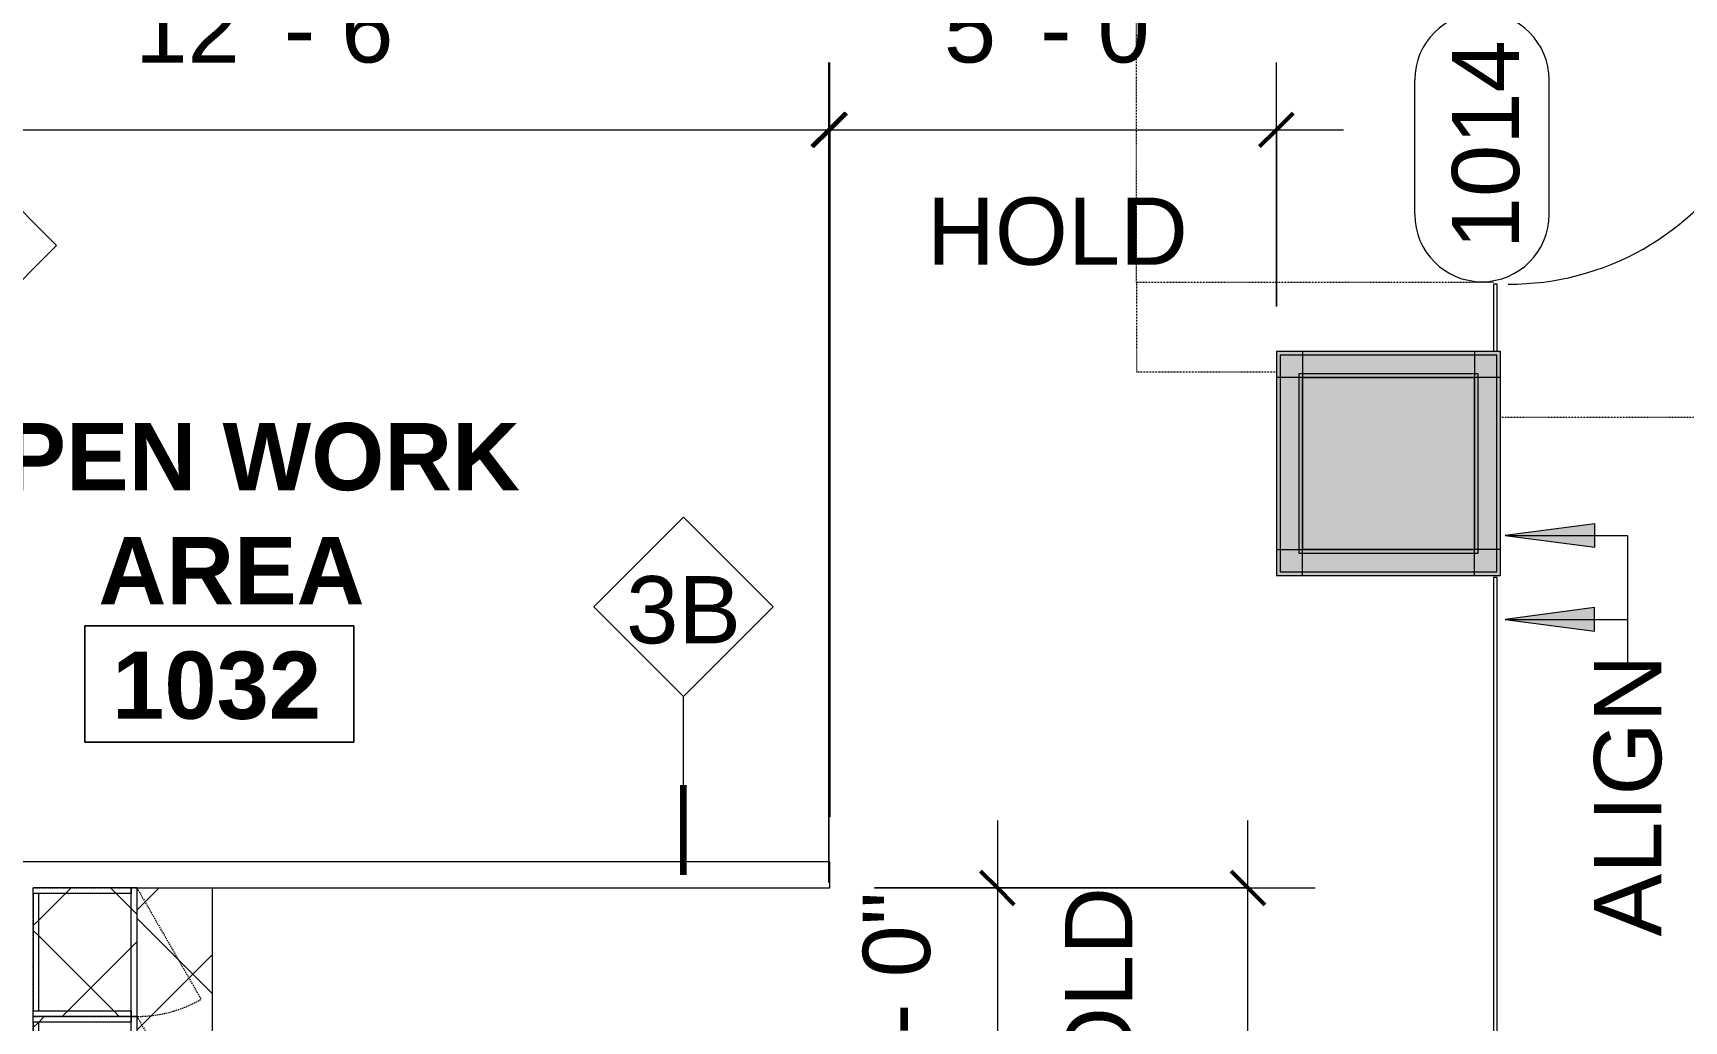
# Model space of a CAD drawing. Header units: inches. Extents: x 4757 to 6810, y 9919 to 10986.
# Drawn here: x 6319 to 6540, y 10606.7 to 10738.9 of the extents above; entities that cross this region are included whole.
import ezdxf

# ---------------------------------------------------------------- set-up
doc = ezdxf.new("R2010")
doc.units = ezdxf.units.IN
doc.header["$MEASUREMENT"] = 0
for name, pattern in [('Dash', [0.25, 0.125, -0.125]), ('Dash 1_32_', [0.0625, 0.03125, -0.03125]), ('Hidden', [0.28125, 0.1875, -0.09375])]:
    doc.linetypes.add(name, pattern=pattern)
for name, color, linetype, lineweight in [('A-ANNO-DIMS', 211, 'Continuous', 9), ('A-ANNO-DIMS-96', 211, 'Continuous', 9), ('A-AREA-IDEN', 2, 'Continuous', 9), ('A-DOOR', 31, 'Continuous', 13), ('A-DOOR-IDEN', 31, 'Continuous', 9), ('A-GENM', 13, 'Dash 1_32_', 9), ('A-WALL', 113, 'Continuous', 13), ('A-WALL-IDEN', 211, 'Continuous', 9), ('A-WALL-PATT', 111, 'Continuous', 13), ('Bb-col', 7, 'Continuous', 9), ('G-ANNO-TEXT', 231, 'Continuous', 9), ('I-WALL', 2, 'Continuous', 9), ('Q-CASE', 31, 'Continuous', 9), ('Q-CASE-HDLN', 31, 'Dash', 9), ('Rosslyn Plaza North_1777 North Kent St _W632_-09_dwg', 8, 'Continuous', 9)]:
    doc.layers.add(name, color=color, linetype=linetype, lineweight=lineweight)
doc.styles.add('Swis721 Lt BT', font='swissl.ttf', dxfattribs={"height": 9})
doc.styles.add('Swis721 Lt BT_B', font='', dxfattribs={"height": 9})
doc.styles.get('Swis721 Lt BT_B').set_extended_font_data('Swis721 Lt BT', bold=True)
doc.dimstyles.new('OTJ_-_3_32__Linear__1_2__Tolerance', dxfattribs={"dimscale": 12, "dimtxt": 9.497835, "dimasz": 0.375, "dimexe": 0.75, "dimexo": 0.5, "dimgap": 0.5, "dimtad": 1, "dimdec": 1, "dimrnd": 0.5, "dimzin": 3, "dimdsep": 46, "dimlunit": 4, "dimtxsty": 'Swis721 Lt BT', "dimblk1": 'OBLIQUE', "dimblk2": 'OBLIQUE', "dimsah": 1, "dimcen": 0.09, "dimdle": 0.75, "dimazin": 0, "dimtfac": 1, "dimtdec": 4, "dimtix": 1, "dimtmove": 0, "dimatfit": 3, "dimfxl": 1, "dimtvp": 1, "dimfrac": 2, "dimtolj": 1, "dimtzin": 0, "dimarcsym": 2})
pattern_1 = [(315, (-10570.85, 6316.623), (8.012227, 8.012227), []), (45, (-10570.85, 6316.623), (-8.012227, 8.012227), [])]
pattern_2 = [(315, (-10605.279, 6316.623), (8.012227, 8.012227), []), (45, (-10605.279, 6316.623), (-8.012227, 8.012227), [])]

# ---------------------------------------------------------------- blocks, each defined once
blk = doc.blocks.new('Door - Glass Single - Patch - Short Handle-8369361-Level XX  CONSTRUCTION')
at = {"layer": 'A-DOOR', "lineweight": 20}
for p, q in [((18, -3), (18, -2)), ((18, -2), (54, -2)), ((54, -2), (54, -3)), ((54, -3), (18, -3))]:
    blk.add_line(p, q, dxfattribs=at)
at = {"layer": 'A-DOOR', "lineweight": 9}
blk.add_arc((18, -2), 36, 179.5, 0, dxfattribs=at)
at = {"layer": 'A-GENM'}
for p, q in [((-17.81, 48.06), (-29.81, 48.06)), ((-29.81, 29.32), (-29.81, 48.06)), ((-17.81, 48.06), (18, 48.06)), ((-17.81, 0.25), (-17.81, 48.06)), ((18, 0.25), (18, 48.06)), ((17.97, 0.25), (18, 0.25)), ((-35.81, -0.68), (-35.81, -60.06)), ((17.97, -0.25), (18, -0.25)), ((18, -0.25), (18, -60.06)), ((-35.81, -60.06), (18, -60.06))]:
    blk.add_line(p, q, dxfattribs=at)
blk = doc.blocks.new('C-L SHAPE COUNTER TOP - C-L SHAPE COUNTER TOP-8417622-Level XX  CONSTRUCTION')
at = {"layer": 'Q-CASE'}
h = blk.add_hatch(dxfattribs=at)
h.set_pattern_fill('FP_8', color=256, style=0, pattern_type=2)
h.set_pattern_definition([(45, (-6318.985, -10507.289), (-8.012227, 8.012227), []), (135, (-6318.985, -10507.289), (-8.012227, -8.012227), [])])
h.paths.add_polyline_path([(13.88, 13.88), (103, 13.91), (103, 24), (24, 24), (24, 117.2), (13.88, 117.2), (13.88, 67.38), (16.81, 67.37), (20.29, 67.22), (20.54, 67.11), (20.65, 66.85), (20.8, 63.38), (20.8, 52.36), (20.65, 48.89), (20.54, 48.64), (20.28, 48.53), (16.76, 48.38), (13.88, 48.34), (13.88, 31.13)], flags=0)
h.paths.add_polyline_path([(13.13, 13.13), (13.88, 13.13), (13.88, 13.88), (13.13, 13.88)], flags=0)
h.paths.add_polyline_path([(17.3, 49.53), (17.84, 49.6), (18.35, 49.81), (18.78, 50.14), (19.12, 50.58), (19.33, 51.08), (19.4, 51.63), (19.4, 64.13), (19.33, 64.67), (19.12, 65.17), (18.77, 65.62), (18.35, 65.94), (17.84, 66.15), (17.3, 66.22), (13.88, 66.22), (13.88, 49.53), (16.81, 49.53)], flags=0)
for p, q in [((24, 24), (24, 117.2)), ((103, 24), (24, 24))]:
    blk.add_line(p, q, dxfattribs=at)
blk = doc.blocks.new('CW Cupbd Ohead - 37_h x 13 7_8_d - 2 Doors - 1 Shelf-8874264-Level XX  CONSTRUCTION')
at = {"layer": 'Q-CASE'}
h = blk.add_hatch(dxfattribs=at)
h.set_pattern_fill('FP_12', color=256, style=0, pattern_type=2)
h.set_pattern_definition(pattern_1)
h.paths.add_polyline_path([(2, -2.36), (2, -15.45), (2.75, -15.45), (2.75, -2.36)], flags=0)
h = blk.add_hatch(dxfattribs=at)
h.set_pattern_fill('FP_12', color=256, style=0, pattern_type=2)
h.set_pattern_definition(pattern_1)
h.paths.add_polyline_path([(2.75, -3.11), (35.67, -3.11), (35.67, -2.36), (2.75, -2.36)], flags=0)
h = blk.add_hatch(dxfattribs=at)
h.set_pattern_fill('FP_12', color=256, style=0, pattern_type=2)
h.set_pattern_definition(pattern_1)
h.paths.add_polyline_path([(2.75, -3.11), (2.75, -15.45), (35.67, -15.45), (35.67, -3.11), (3.08, -3.11)], flags=0)
h = blk.add_hatch(dxfattribs=at)
h.set_pattern_fill('FP_12', color=256, style=0, pattern_type=2)
h.set_pattern_definition(pattern_1)
h.paths.add_polyline_path([(35.67, -2.36), (35.67, -15.45), (36.42, -15.45), (36.42, -2.36)], flags=0)
h = blk.add_hatch(dxfattribs=at)
h.set_pattern_fill('FP_12', color=256, style=0, pattern_type=2)
h.set_pattern_definition(pattern_1)
h.paths.add_polyline_path([(2, -15.64), (2, -16.24), (19.21, -16.24), (19.21, -15.45), (2, -15.45)], flags=0)
h = blk.add_hatch(dxfattribs=at)
h.set_pattern_fill('FP_12', color=256, style=0, pattern_type=2)
h.set_pattern_definition(pattern_1)
h.paths.add_polyline_path([(19.21, -15.64), (19.21, -16.24), (36.42, -16.24), (36.42, -15.45), (19.21, -15.45)], flags=0)
for p, q in [((2, -2.36), (2.75, -2.36)), ((2, -15.45), (2, -2.36)), ((2.75, -2.36), (2.75, -15.45)), ((35.67, -2.36), (2.75, -2.36)), ((2.75, -3.11), (35.67, -3.11)), ((35.67, -2.36), (36.42, -2.36)), ((35.67, -15.45), (35.67, -2.36)), ((36.42, -15.45), (36.42, -2.36)), ((2, -15.45), (19.21, -15.45)), ((2, -15.45), (2, -16.24)), ((2.75, -15.45), (2, -15.45)), ((19.21, -16.24), (19.21, -15.45)), ((19.21, -15.45), (36.42, -15.45)), ((19.21, -15.45), (19.21, -16.24)), ((36.42, -15.45), (35.67, -15.45)), ((36.42, -16.24), (36.42, -15.45)), ((19.21, -16.24), (2, -16.24)), ((36.42, -16.24), (19.21, -16.24))]:
    blk.add_line(p, q, dxfattribs=at)
at = {"layer": 'Q-CASE', "linetype": 'Hidden'}
for p, q in [((2, -16.24), (16.9, -24.84)), ((36.42, -16.24), (21.52, -24.84))]:
    blk.add_line(p, q, dxfattribs=at)
for centre, start, end in [((2, -16.24), 330, 0.5), ((36.42, -16.24), 179.5, 210)]:
    blk.add_arc(centre, 17.21, start, end, dxfattribs=at)
at = {"layer": 'Q-CASE-HDLN'}
for p, q in [((2, -16.24), (2, -2.36)), ((2, -2.36), (36.42, -2.36)), ((36.42, -2.36), (36.42, -16.24)), ((36.42, -16.24), (2, -16.24))]:
    blk.add_line(p, q, dxfattribs=at)
blk = doc.blocks.new('CW Cupbd Ohead1 - 37_h x 13 7_8_d - 1 Door - 1 Shelf 2-8865399-Level XX  CONSTRUCTION')
at = {"layer": 'Q-CASE'}
h = blk.add_hatch(dxfattribs=at)
h.set_pattern_fill('FP_17', color=256, style=0, pattern_type=2)
h.set_pattern_definition(pattern_2)
h.paths.add_polyline_path([(2, -15.45), (2.75, -15.45), (2.75, -2.36), (2, -2.36)], flags=0)
h = blk.add_hatch(dxfattribs=at)
h.set_pattern_fill('FP_17', color=256, style=0, pattern_type=2)
h.set_pattern_definition(pattern_2)
h.paths.add_polyline_path([(2.75, -2.36), (2.75, -3.11), (18.46, -3.11), (18.46, -2.36)], flags=0)
h = blk.add_hatch(dxfattribs=at)
h.set_pattern_fill('FP_17', color=256, style=0, pattern_type=2)
h.set_pattern_definition(pattern_2)
h.paths.add_polyline_path([(2.75, -15.45), (18.46, -15.45), (18.46, -3.11), (2.75, -3.11)], flags=0)
h = blk.add_hatch(dxfattribs=at)
h.set_pattern_fill('FP_17', color=256, style=0, pattern_type=2)
h.set_pattern_definition(pattern_2)
h.paths.add_polyline_path([(18.46, -15.45), (19.21, -15.45), (19.21, -2.36), (18.46, -2.36)], flags=0)
h = blk.add_hatch(dxfattribs=at)
h.set_pattern_fill('FP_17', color=256, style=0, pattern_type=2)
h.set_pattern_definition(pattern_2)
h.paths.add_polyline_path([(2, -15.45), (2, -16.24), (19.21, -16.24), (19.21, -15.45)], flags=0)
for p, q in [((2, -2.36), (2.75, -2.36)), ((2, -15.45), (2, -2.36)), ((2.75, -2.36), (2.75, -15.45)), ((18.46, -2.36), (2.75, -2.36)), ((2.75, -3.11), (18.46, -3.11)), ((18.46, -2.36), (19.21, -2.36)), ((18.46, -15.45), (18.46, -2.36)), ((19.21, -15.45), (19.21, -2.36)), ((2, -15.45), (19.21, -15.45)), ((2, -15.45), (2, -16.24)), ((2.75, -15.45), (2, -15.45)), ((19.21, -15.45), (18.46, -15.45)), ((19.21, -16.24), (19.21, -15.45)), ((19.21, -16.24), (2, -16.24))]:
    blk.add_line(p, q, dxfattribs=at)
at = {"layer": 'Q-CASE', "linetype": 'Hidden'}
blk.add_line((19.21, -16.24), (4.3, -24.84), dxfattribs=at)
blk.add_arc((19.21, -16.24), 17.21, 179.5, 210, dxfattribs=at)
at = {"layer": 'Q-CASE-HDLN'}
for p, q in [((2, -16.24), (2, -2.36)), ((2, -2.36), (19.21, -2.36)), ((19.21, -2.36), (19.21, -16.24)), ((19.21, -16.24), (2, -16.24))]:
    blk.add_line(p, q, dxfattribs=at)
blk = doc.blocks.new('Rosslyn Plaza North_1777 North Kent St _W632_-09_dwg-6954577-Level XX  CONSTRUCTION')
at = {"layer": 'Bb-col', "flags": 128}
for points in [[(6485.92, 10666.79), (6514.92, 10666.79), (6514.92, 10695.79), (6485.92, 10695.79)], [(6488.42, 10669.29), (6512.42, 10669.29), (6512.42, 10693.29), (6488.42, 10693.29)]]:
    blk.add_lwpolyline(points, close=True, dxfattribs=at)
blk = doc.blocks.new('Room Tag - Room Name and Number-3379422-Level XX  CONSTRUCTION')
at = {"layer": 'A-AREA-IDEN'}
for p, q in [((-0.1881, -0.1636), (-0.1881, -0.0018)), ((-0.1881, -0.0018), (0.1869, -0.0018)), ((0.1869, -0.0018), (-0.1881, -0.0018)), ((-0.1881, -0.0018), (-0.1881, -0.1636)), ((0.1869, -0.0018), (0.1869, -0.1636)), ((0.1869, -0.1636), (0.1869, -0.0018)), ((0.1869, -0.1636), (-0.1881, -0.1636)), ((-0.1881, -0.1636), (0.1869, -0.1636))]:
    blk.add_line(p, q, dxfattribs=at)
blk = doc.blocks.new('Door Tag - Door Tag-41184-Level XX  CONSTRUCTION')
at = {"layer": 'A-DOOR-IDEN'}
for p, q in [((-0.09375, 0.09375), (0.09375, 0.09375)), ((-0.09375, -0.09375), (0.09375, -0.09375))]:
    blk.add_line(p, q, dxfattribs=at)
for centre, start, end in [((-0.09375, 0), 90, 270), ((0.09375, 0), 270, 90)]:
    blk.add_arc(centre, 0.09375, start, end, dxfattribs=at)
blk = doc.blocks.new('Wall Tag - 1_4_-62626-Level XX  CONSTRUCTION')
at = {"layer": 'A-WALL-IDEN'}
for p, q in [((-0.125, 0), (0, 0.125)), ((0, 0.125), (0.125, 0)), ((-0.125, 0), (0, -0.125)), ((0, -0.125), (0.125, 0))]:
    blk.add_line(p, q, dxfattribs=at)
blk = doc.blocks.new('DIMBLOCK3-Level XX  CONSTRUCTION')
at = {"layer": 'A-ANNO-DIMS-96'}
for p, q in [((6275.42, 10672.79), (6275.42, 10734.93)), ((6425.61, 10633.99), (6425.61, 10734.93)), ((6266.42, 10725.93), (6434.61, 10725.93)), ((6275.42, 10725.93), (6275.42, 10672.79)), ((6425.61, 10725.93), (6425.61, 10633.99))]:
    blk.add_line(p, q, dxfattribs=at)
at = {"layer": 'A-ANNO-DIMS-96', "lineweight": 50}
for p, q in [((6275.42, 10725.93), (6277.67, 10728.18)), ((6425.61, 10725.93), (6427.86, 10728.18)), ((6275.42, 10725.93), (6273.17, 10723.68)), ((6425.61, 10725.93), (6423.36, 10723.68))]:
    blk.add_line(p, q, dxfattribs=at)
at = {"layer": 'A-ANNO-DIMS-96', "color": 0, "insert": (6332.65, 10743.94), "char_height": 9, "width": 42.8759, "attachment_point": 1, "line_spacing_factor": 1.005062, "style": 'Swis721 Lt BT'}
blk.add_mtext('12\' - 6"', dxfattribs=at)
blk = doc.blocks.new('_Oblique')
at = {"color": 0, "linetype": 'ByBlock', "lineweight": -2}
blk.add_line((-0.5, -0.5), (0.5, 0.5), dxfattribs=at)
blk = doc.blocks.new('DIMBLOCK7-Level XX  CONSTRUCTION')
at = {"layer": 'A-ANNO-DIMS-96'}
for p, q in [((6425.48, 10625.22), (6425.48, 10734.93)), ((6485.42, 10702.29), (6485.42, 10734.93)), ((6416.48, 10725.93), (6494.42, 10725.93)), ((6425.48, 10725.93), (6425.48, 10625.22)), ((6485.42, 10725.93), (6485.42, 10702.29))]:
    blk.add_line(p, q, dxfattribs=at)
at = {"layer": 'A-ANNO-DIMS-96', "lineweight": 50}
for p, q in [((6425.48, 10725.93), (6427.73, 10728.18)), ((6485.42, 10725.93), (6487.67, 10728.18)), ((6425.48, 10725.93), (6423.23, 10723.68)), ((6485.42, 10725.93), (6483.17, 10723.68))]:
    blk.add_line(p, q, dxfattribs=at)
at = {"layer": 'A-ANNO-DIMS-96', "color": 0, "char_height": 9, "attachment_point": 1, "line_spacing_factor": 1.005062, "style": 'Swis721 Lt BT'}
for s, insert, width in [('5\' - 0"', (6440.9, 10743.94), 34.9159), ('HOLD', (6438.64, 10716.87), 40.3432)]:
    blk.add_mtext(s, dxfattribs=dict(at, insert=insert, width=width))
blk = doc.blocks.new('DIMBLOCK8-Level XX  CONSTRUCTION')
at = {"layer": 'A-ANNO-DIMS-96'}
for p, q in [((6448.06, 10633.49), (6448.06, 10579.49)), ((6431.61, 10624.49), (6457.06, 10624.49)), ((6448.06, 10624.49), (6431.61, 10624.49)), ((6431.48, 10588.49), (6457.06, 10588.49)), ((6448.06, 10588.49), (6431.48, 10588.49))]:
    blk.add_line(p, q, dxfattribs=at)
at = {"layer": 'A-ANNO-DIMS-96', "lineweight": 50}
for p, q in [((6448.06, 10624.49), (6445.81, 10626.74)), ((6448.06, 10624.49), (6450.31, 10622.24)), ((6448.06, 10588.49), (6445.81, 10590.74)), ((6448.06, 10588.49), (6450.31, 10586.24))]:
    blk.add_line(p, q, dxfattribs=at)
at = {"layer": 'A-ANNO-DIMS-96', "color": 0, "char_height": 9, "attachment_point": 1, "rotation": 90, "line_spacing_factor": 1.005062, "style": 'Swis721 Lt BT'}
for s, insert, width in [('3\' - 0"', (6430.04, 10591.94), 34.9159), ('HOLD', (6457.12, 10589.68), 40.3432)]:
    blk.add_mtext(s, dxfattribs=dict(at, insert=insert, width=width))
blk = doc.blocks.new('DIMBLOCK20-Level XX  CONSTRUCTION')
at = {"layer": 'A-ANNO-DIMS-96'}
for p, q in [((6481.61, 10498.29), (6481.61, 10633.49)), ((6431.61, 10624.49), (6490.61, 10624.49)), ((6481.61, 10624.49), (6431.61, 10624.49)), ((6369.73, 10507.29), (6490.61, 10507.29)), ((6481.61, 10507.29), (6369.73, 10507.29))]:
    blk.add_line(p, q, dxfattribs=at)
at = {"layer": 'A-ANNO-DIMS-96', "lineweight": 50}
for p, q in [((6481.61, 10624.49), (6479.36, 10626.74)), ((6481.61, 10624.49), (6483.86, 10622.24)), ((6481.61, 10507.29), (6479.36, 10509.54)), ((6481.61, 10507.29), (6483.86, 10505.04))]:
    blk.add_line(p, q, dxfattribs=at)
at = {"layer": 'A-ANNO-DIMS-96', "color": 0, "insert": (6463.59, 10551.34), "char_height": 9, "width": 34.9159, "attachment_point": 1, "rotation": 90, "line_spacing_factor": 1.005062, "style": 'Swis721 Lt BT'}
blk.add_mtext('9\' - 9"', dxfattribs=at)

msp = doc.modelspace()

# ---------------------------------------------------------------- hatches: boundary and pattern name
at = {"layer": 'A-WALL'}
msp.add_hatch(color=7, dxfattribs=at).paths.add_polyline_path([(6511.92, 10669.79), (6511.92, 10692.79), (6488.92, 10692.79), (6488.92, 10669.79)], flags=0)
at = {"layer": 'A-WALL-PATT', "lineweight": 9}
for points in [[(6485.42, 10666.29), (6488.92, 10666.29), (6488.92, 10696.29), (6485.42, 10696.29), (6485.42, 10667.55)], [(6511.92, 10692.79), (6511.92, 10696.29), (6488.92, 10696.29), (6488.92, 10692.79)], [(6511.92, 10669.79), (6515.42, 10669.79), (6515.42, 10696.29), (6511.92, 10696.29), (6511.92, 10692.79)], [(6515.42, 10666.29), (6515.42, 10669.79), (6488.92, 10669.79), (6488.92, 10666.29), (6511.92, 10666.29)]]:
    msp.add_hatch(color=7, dxfattribs=at).paths.add_polyline_path(points, flags=0)
at = {"layer": 'G-ANNO-TEXT'}
for points in [[(6516.06, 10671.64), (6528.06, 10670.07), (6528.06, 10673.22)], [(6516.02, 10660.41), (6528.02, 10658.83), (6528.02, 10661.99)]]:
    msp.add_hatch(color=7, dxfattribs=at).paths.add_polyline_path(points, flags=0)

# ---------------------------------------------------------------- linework, layer by layer
at = {"layer": 'A-WALL', "color": 55}
for p, q in [((6511.92, 10696.29), (6488.92, 10696.29)), ((6488.92, 10696.29), (6488.92, 10692.79)), ((6511.92, 10696.29), (6511.92, 10692.79)), ((6488.92, 10666.29), (6488.92, 10669.79)), ((6515.42, 10669.79), (6511.92, 10669.79))]:
    msp.add_line(p, q, dxfattribs=at)
at = {"layer": 'A-WALL'}
for p, q in [((6485.42, 10692.79), (6485.42, 10669.79)), ((6515.42, 10669.79), (6515.42, 10692.79)), ((6488.92, 10666.29), (6511.92, 10666.29))]:
    msp.add_line(p, q, dxfattribs=at)
at = {"layer": 'A-WALL', "lineweight": 9}
for p, q in [((6488.92, 10692.79), (6488.92, 10669.79)), ((6511.92, 10692.79), (6488.92, 10692.79)), ((6511.92, 10669.79), (6511.92, 10692.79)), ((6488.92, 10669.79), (6511.92, 10669.79))]:
    msp.add_line(p, q, dxfattribs=at)
at = {"layer": 'A-WALL-IDEN'}
msp.add_line((6406.02, 10626.24), (6406.02, 10650.09), dxfattribs=at)
at = {"layer": 'A-WALL-IDEN', "lineweight": 90}
msp.add_line((6406.02, 10626.24), (6406.02, 10638.24), dxfattribs=at)
at = {"layer": 'G-ANNO-TEXT', "color": 7}
for p, q in [((6528.06, 10673.22), (6516.06, 10671.64)), ((6516.06, 10671.64), (6528.06, 10670.07)), ((6516.06, 10671.64), (6532.44, 10671.64)), ((6528.06, 10670.07), (6528.06, 10673.22)), ((6532.44, 10671.64), (6532.44, 10654.6)), ((6528.02, 10661.99), (6516.02, 10660.41)), ((6516.02, 10660.41), (6528.02, 10658.83)), ((6516.02, 10660.41), (6532.44, 10660.41)), ((6528.02, 10658.83), (6528.02, 10661.99)), ((6532.44, 10660.41), (6532.44, 10654.6)), ((6532.44, 10654.6), (6532.44, 10654.35))]:
    msp.add_line(p, q, dxfattribs=at)
at = {"layer": 'I-WALL', "lineweight": 13}
for p, q in [((6514.49, 10705.29), (6514.49, 10696.29)), ((6514.99, 10705.29), (6514.49, 10705.29)), ((6514.99, 10696.29), (6514.99, 10705.29)), ((6488.92, 10692.79), (6485.42, 10692.79)), ((6515.42, 10692.79), (6511.92, 10692.79)), ((6485.42, 10669.79), (6488.92, 10669.79)), ((6511.92, 10666.29), (6511.92, 10669.79)), ((6514.49, 10666.04), (6514.49, 10553.79)), ((6514.99, 10666.04), (6514.49, 10666.04)), ((6514.99, 10563.04), (6514.99, 10666.04)), ((6425.61, 10627.99), (6275.42, 10627.99)), ((6425.61, 10624.49), (6425.61, 10627.99)), ((6332.86, 10624.49), (6425.61, 10624.49))]:
    msp.add_line(p, q, dxfattribs=at)
at = {"layer": 'I-WALL', "color": 8, "lineweight": 20}
for p, q in [((6485.42, 10696.29), (6485.42, 10692.79)), ((6488.92, 10696.29), (6485.42, 10696.29)), ((6515.42, 10696.29), (6511.92, 10696.29)), ((6515.42, 10692.79), (6515.42, 10696.29)), ((6485.42, 10669.79), (6485.42, 10666.29)), ((6515.42, 10666.29), (6515.42, 10669.79)), ((6485.42, 10666.29), (6488.92, 10666.29)), ((6511.92, 10666.29), (6515.42, 10666.29))]:
    msp.add_line(p, q, dxfattribs=at)
at = {"layer": 'I-WALL'}
for p, q in [((6488.92, 10692.79), (6511.92, 10692.79)), ((6488.92, 10669.79), (6488.92, 10692.79)), ((6511.92, 10692.79), (6511.92, 10669.79)), ((6511.92, 10669.79), (6488.92, 10669.79))]:
    msp.add_line(p, q, dxfattribs=at)

# ---------------------------------------------------------------- block references
at = {"layer": 'A-AREA-IDEN', "xscale": 95.99999999999994, "yscale": 95.99999999999994, "zscale": 95.99999999999994}
msp.add_blockref('Room Tag - Room Name and Number-3379422-Level XX  CONSTRUCTION', (6343.96, 10659.71), dxfattribs=at)
at = {"layer": 'A-DOOR', "rotation": 90}
msp.add_blockref('Door - Glass Single - Patch - Short Handle-8369361-Level XX  CONSTRUCTION', (6514.74, 10723.29), dxfattribs=at)
at = {"layer": 'A-DOOR-IDEN', "xscale": 95.99999999999994, "yscale": 95.99999999999994, "zscale": 95.99999999999994, "rotation": 89.99999999999991}
msp.add_blockref('Door Tag - Door Tag-41184-Level XX  CONSTRUCTION', (6512.93, 10723.61), dxfattribs=at)
at = {"layer": 'A-WALL-IDEN', "xscale": 95.99999999999994, "yscale": 95.99999999999994, "zscale": 95.99999999999994}
for p in [(6310.11, 10710.44), (6406.02, 10662.09)]:
    msp.add_blockref('Wall Tag - 1_4_-62626-Level XX  CONSTRUCTION', p, dxfattribs=at)
at = {"layer": 'Q-CASE'}
for name, p, rotation in [('CW Cupbd Ohead1 - 37_h x 13 7_8_d - 1 Door - 1 Shelf 2-8865399-Level XX  CONSTRUCTION', (6316.62, 10605.28), 90), ('CW Cupbd Ohead - 37_h x 13 7_8_d - 2 Doors - 1 Shelf-8874264-Level XX  CONSTRUCTION', (6316.62, 10570.85), 90.00000000000229)]:
    msp.add_blockref(name, p, dxfattribs=dict(at, rotation=rotation))
msp.add_blockref('C-L SHAPE COUNTER TOP - C-L SHAPE COUNTER TOP-8417622-Level XX  CONSTRUCTION', (6318.98, 10507.29), dxfattribs=at)
at = {"layer": 'Rosslyn Plaza North_1777 North Kent St _W632_-09_dwg', "color": 7}
msp.add_blockref('Rosslyn Plaza North_1777 North Kent St _W632_-09_dwg-6954577-Level XX  CONSTRUCTION', (0, 0), dxfattribs=at)

# ---------------------------------------------------------------- texts
at = {"layer": 'A-AREA-IDEN', "char_height": 9, "attachment_point": 1, "style": 'Swis721 Lt BT_B'}
for s, insert, width in [('OPEN WORK', (6305.21, 10686.7), 93.627), ('AREA', (6327.71, 10671.45), 39.39), ('1032', (6329.55, 10656.11), 33.936)]:
    msp.add_mtext(s, dxfattribs=dict(at, insert=insert, width=width))
at = {"layer": 'A-DOOR-IDEN', "insert": (6508.91, 10709.95), "char_height": 9, "width": 32.724, "attachment_point": 1, "rotation": 90, "style": 'Swis721 Lt BT'}
msp.add_mtext('1014', dxfattribs=at)
at = {"layer": 'A-WALL-IDEN', "insert": (6398.36, 10666.21), "char_height": 9, "width": 18.18, "attachment_point": 1, "style": 'Swis721 Lt BT'}
msp.add_mtext('3B', dxfattribs=at)
at = {"layer": 'G-ANNO-TEXT', "color": 7, "insert": (6527.94, 10617.98), "char_height": 9, "width": 43.632, "attachment_point": 1, "rotation": 90, "style": 'Swis721 Lt BT'}
msp.add_mtext('ALIGN', dxfattribs=at)

# ---------------------------------------------------------------- dimensions: what is measured, and where the dimension line sits
at = {"layer": 'A-ANNO-DIMS'}
dim = msp.add_linear_dim(base=(6425.61, 10725.93), p1=(6275.42, 10666.79), p2=(6425.61, 10627.99), dimstyle='OTJ_-_3_32__Linear__1_2__Tolerance', override={"dimpost": '<>', "dimfxl": 155.119866}, dxfattribs=at)
dim.commit()
dim.dimension.update_dxf_attribs({"geometry": 'DIMBLOCK3-Level XX  CONSTRUCTION', "text_midpoint": (6350.51, 10736.55)})
dim = msp.add_linear_dim(base=(6485.42, 10725.93), p1=(6425.48, 10619.22), p2=(6485.42, 10696.29), text='<>\\XHOLD', dimstyle='OTJ_-_3_32__Linear__1_2__Tolerance', override={"dimpost": '<>', "dimfxl": 97.634236}, dxfattribs=at)
dim.commit()
dim.dimension.update_dxf_attribs({"geometry": 'DIMBLOCK7-Level XX  CONSTRUCTION', "text_midpoint": (6455.45, 10725.93)})
dim = msp.add_linear_dim(base=(6481.61, 10624.49), p1=(6363.73, 10507.29), p2=(6425.61, 10624.49), angle=90, dimstyle='OTJ_-_3_32__Linear__1_2__Tolerance', override={"dimpost": '<>', "dimfxl": 132.529784}, dxfattribs=at)
dim.commit()
dim.dimension.update_dxf_attribs({"geometry": 'DIMBLOCK20-Level XX  CONSTRUCTION', "text_midpoint": (6470.98, 10565.89)})
dim = msp.add_linear_dim(base=(6448.06, 10588.49), p1=(6425.61, 10624.49), p2=(6425.48, 10588.49), angle=90, text='<>\\XHOLD', dimstyle='OTJ_-_3_32__Linear__1_2__Tolerance', override={"dimpost": '<>', "dimfxl": 36.000209}, dxfattribs=at)
dim.commit()
dim.dimension.update_dxf_attribs({"geometry": 'DIMBLOCK8-Level XX  CONSTRUCTION', "text_midpoint": (6448.06, 10606.49)})

doc.saveas('drawing.dxf')
